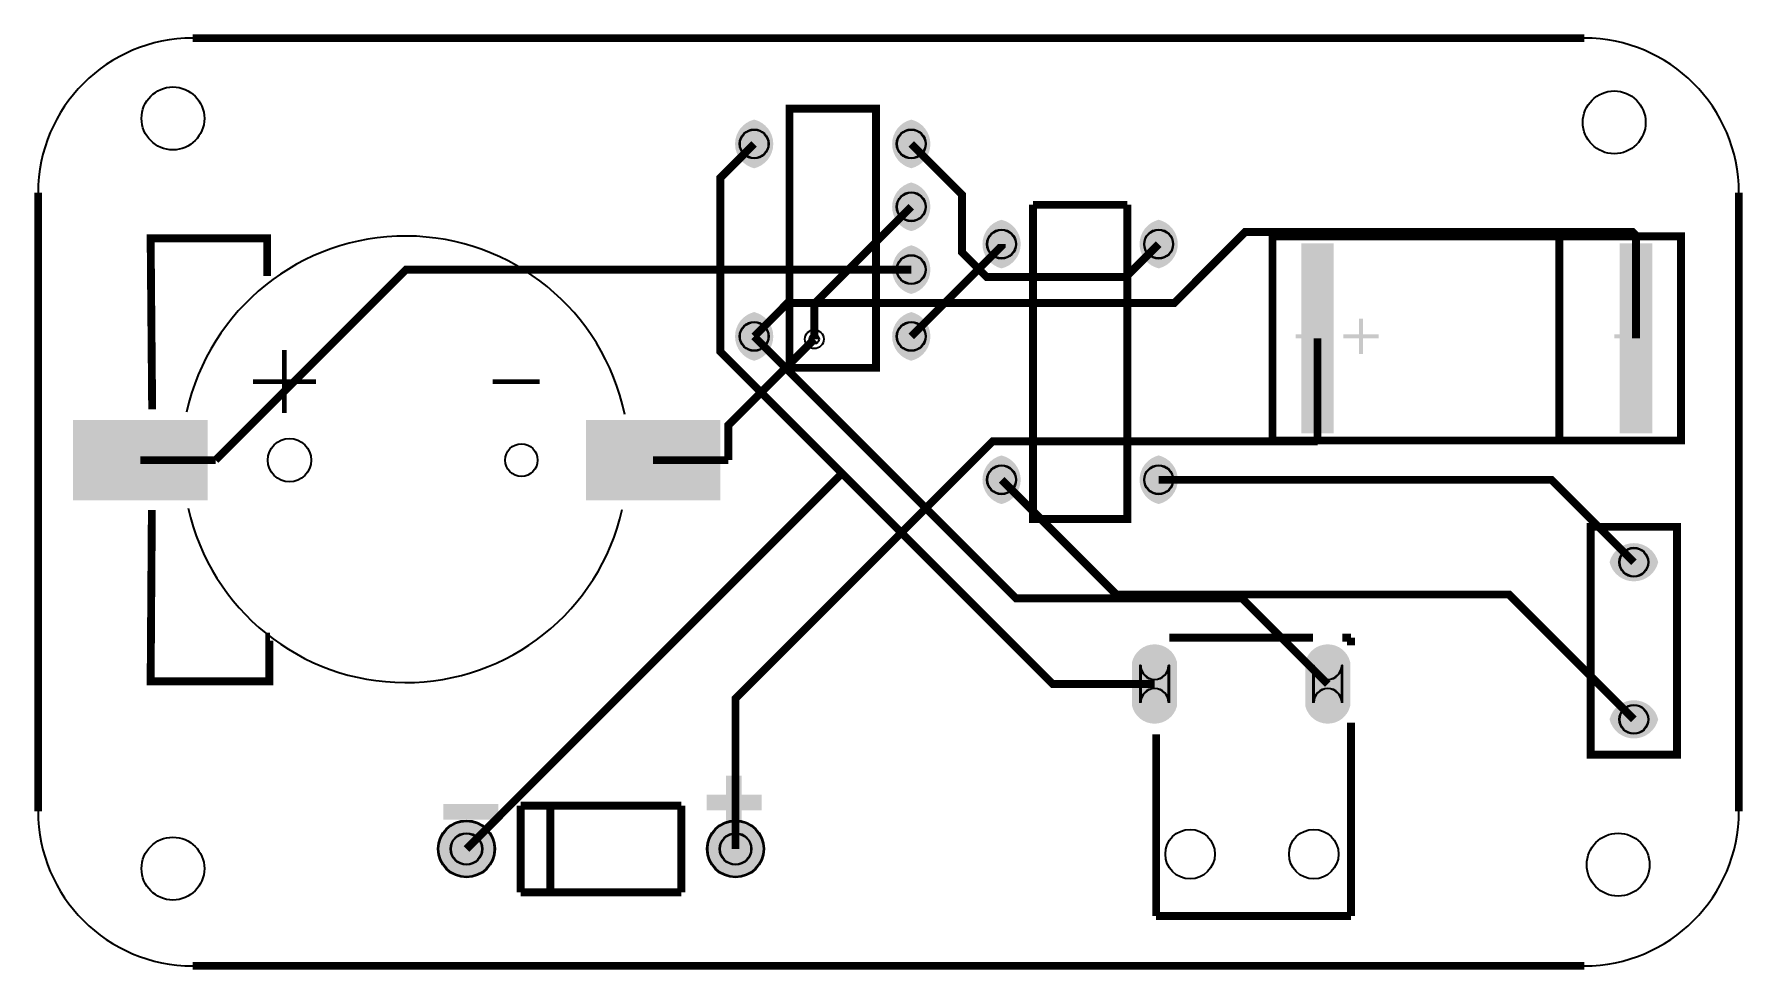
# Model space of a CAD drawing. Header units: millimetres. Extents: x -45.1 to 10.1, y 21.9 to 52.1.
import ezdxf

# ---------------------------------------------------------------- set-up
doc = ezdxf.new("R2010")
doc.units = ezdxf.units.MM
for name, color, linetype, true_color in [('BoardOutLine', 7, 'Continuous', 0xff00ff), ('BottomLayer', 7, 'Continuous', 0x0000ff), ('BottomSolderMaskLayer', 7, 'Continuous', 0xaa00ff), ('Document', 7, 'Continuous', 0xffffff), ('Hole', 7, 'Continuous', 0x222222), ('Multi-Layer', 7, 'Continuous', 0xc0c0c0), ('TopLayer', 7, 'Continuous', 0xff0000), ('TopPasteMaskLayer', 7, 'Continuous', 0x808080), ('TopSilkLayer', 7, 'Continuous', 0xffcc00), ('TopSolderMaskLayer', 7, 'Continuous', 0x800080)]:
    doc.layers.add(name, color=color, linetype=linetype, true_color=true_color)

msp = doc.modelspace()

# ---------------------------------------------------------------- hatches: boundary and pattern name
at = {"layer": 'BottomSolderMaskLayer'}
for points in [[(-21.844, 49.365, -0.785398), (-21.844, 47.79), (-21.844, 47.79, -0.785398), (-21.844, 49.365)], [(-16.764, 49.365, -0.785398), (-16.764, 47.79), (-16.764, 47.79, -0.785398), (-16.764, 49.365)], [(-16.764, 47.333, -0.785398), (-16.764, 45.758), (-16.764, 45.758, -0.785398), (-16.764, 47.333)], [(-13.843, 46.126, -0.785398), (-13.843, 44.552), (-13.843, 44.552, -0.785398), (-13.843, 46.126)], [(-8.763, 46.126, -0.785398), (-8.763, 44.552), (-8.763, 44.552, -0.785398), (-8.763, 46.126)], [(-16.764, 45.301, -0.785398), (-16.764, 43.726), (-16.764, 43.726, -0.785398), (-16.764, 45.301)], [(-21.844, 43.142, -0.785398), (-21.844, 41.567), (-21.844, 41.567, -0.785398), (-21.844, 43.142)], [(-16.764, 43.142, -0.785398), (-16.764, 41.567), (-16.764, 41.567, -0.785398), (-16.764, 43.142)], [(-13.843, 38.506, -0.785398), (-13.843, 36.932), (-13.843, 36.932, -0.785398), (-13.843, 38.506)], [(-8.763, 38.506, -0.785398), (-8.763, 36.932), (-8.763, 36.932, -0.785398), (-8.763, 38.506)], [(7.391, 35.052, -0.785398), (5.817, 35.052), (5.817, 35.052, -0.785398), (7.391, 35.052)], [(-8.171, 30.402, -0.785398), (-9.622, 30.402), (-9.622, 31.828, -0.785398), (-8.171, 31.828)], [(-2.57, 30.402, -0.785398), (-4.021, 30.402), (-4.021, 31.828, -0.785398), (-2.57, 31.828)], [(7.391, 29.972, -0.785398), (5.817, 29.972), (5.817, 29.972, -0.785398), (7.391, 29.972)], [(-32.072, 25.781, 1), (-30.222, 25.781, 1)], [(-23.372, 25.781, 1), (-21.522, 25.781, 1)]]:
    msp.add_hatch(color=256, dxfattribs=at).paths.add_polyline_path(points)
at = {"layer": 'Document'}
for points in [[(4.318, 45.593), (4.318, 38.989), (4.317, 38.973), (4.314, 38.956), (4.308, 38.94), (4.301, 38.926), (4.292, 38.912), (4.281, 38.899), (4.268, 38.888), (4.254, 38.879), (4.24, 38.872), (4.224, 38.866), (4.208, 38.863), (4.191, 38.862), (4.174, 38.863), (4.158, 38.866), (4.142, 38.872), (4.127, 38.879), (4.114, 38.888), (4.101, 38.899), (4.09, 38.912), (4.081, 38.926), (4.074, 38.94), (4.068, 38.956), (4.065, 38.973), (4.064, 38.989), (4.064, 45.593), (4.065, 45.61), (4.068, 45.626), (4.074, 45.642), (4.081, 45.657), (4.09, 45.67), (4.101, 45.683), (4.114, 45.694), (4.127, 45.703), (4.142, 45.71), (4.158, 45.716), (4.174, 45.719), (4.191, 45.72), (4.208, 45.719), (4.224, 45.716), (4.24, 45.71), (4.254, 45.703), (4.268, 45.694), (4.281, 45.683), (4.292, 45.67), (4.301, 45.657), (4.308, 45.642), (4.314, 45.626), (4.317, 45.61), (4.318, 45.593)], [(-3.823, 41.783), (-3.696, 41.783), (-3.696, 42.926), (-3.823, 42.926)], [(-4.331, 42.418), (-4.331, 42.291), (-3.188, 42.291), (-3.188, 42.418)], [(5.969, 42.418), (5.969, 42.291), (7.112, 42.291), (7.112, 42.418)], [(-22.752, 26.374), (-22.752, 28.152), (-22.244, 28.152), (-22.244, 26.374)], [(-31.899, 27.232), (-30.121, 27.232), (-30.121, 26.724), (-31.899, 26.724)], [(-23.382, 27.54), (-21.604, 27.54), (-21.604, 27.032), (-23.382, 27.032)]]:
    msp.add_hatch(color=256, dxfattribs=at).paths.add_polyline_path(points)
at = {"layer": 'Multi-Layer'}
for points in [[(-21.844, 49.34, -0.785398), (-21.844, 47.816), (-21.844, 47.816, -0.785398), (-21.844, 49.34)], [(-16.764, 49.34, -0.785398), (-16.764, 47.816), (-16.764, 47.816, -0.785398), (-16.764, 49.34)], [(-16.764, 47.308, -0.785398), (-16.764, 45.784), (-16.764, 45.784, -0.785398), (-16.764, 47.308)], [(-13.843, 46.101, -0.785398), (-13.843, 44.577), (-13.843, 44.577, -0.785398), (-13.843, 46.101)], [(-8.763, 46.101, -0.785398), (-8.763, 44.577), (-8.763, 44.577, -0.785398), (-8.763, 46.101)], [(-16.764, 45.276, -0.785398), (-16.764, 43.752), (-16.764, 43.752, -0.785398), (-16.764, 45.276)], [(-21.844, 43.117, -0.785398), (-21.844, 41.593), (-21.844, 41.593, -0.785398), (-21.844, 43.117)], [(-16.764, 43.117, -0.785398), (-16.764, 41.593), (-16.764, 41.593, -0.785398), (-16.764, 43.117)], [(-13.843, 38.481, -0.785398), (-13.843, 36.957), (-13.843, 36.957, -0.785398), (-13.843, 38.481)], [(-8.763, 38.481, -0.785398), (-8.763, 36.957), (-8.763, 36.957, -0.785398), (-8.763, 38.481)], [(7.366, 35.052, -0.785398), (5.842, 35.052), (5.842, 35.052, -0.785398), (7.366, 35.052)], [(-8.196, 30.415, -0.785398), (-9.596, 30.415), (-9.596, 31.815, -0.785398), (-8.196, 31.815)], [(-2.596, 30.415, -0.785398), (-3.996, 30.415), (-3.996, 31.815, -0.785398), (-2.596, 31.815)], [(7.366, 29.972, -0.785398), (5.842, 29.972), (5.842, 29.972, -0.785398), (7.366, 29.972)], [(-32.047, 25.781, 1), (-30.247, 25.781, 1)], [(-23.347, 25.781, 1), (-21.547, 25.781, 1)]]:
    msp.add_hatch(color=256, dxfattribs=at).paths.add_polyline_path(points)
at = {"layer": 'TopLayer'}
for points in [[(-4.126, 45.341), (-3.126, 45.341), (-3.126, 39.241), (-4.126, 39.241)], [(6.174, 45.341), (7.174, 45.341), (7.174, 39.241), (6.174, 39.241)], [(-39.541, 37.079), (-43.841, 37.079), (-43.841, 39.629), (-39.541, 39.629)], [(-22.961, 37.079), (-27.261, 37.079), (-27.261, 39.629), (-22.961, 39.629)]]:
    msp.add_hatch(color=256, dxfattribs=at).paths.add_polyline_path(points)
at = {"layer": 'TopPasteMaskLayer'}
for points in [[(-4.126, 45.341), (-3.126, 45.341), (-3.126, 39.241), (-4.126, 39.241)], [(6.174, 45.341), (7.174, 45.341), (7.174, 39.241), (6.174, 39.241)], [(-39.541, 37.079), (-43.841, 37.079), (-43.841, 39.629), (-39.541, 39.629)], [(-22.961, 37.079), (-27.261, 37.079), (-27.261, 39.629), (-22.961, 39.629)]]:
    msp.add_hatch(color=256, dxfattribs=at).paths.add_polyline_path(points)
at = {"layer": 'TopSilkLayer'}
for points in [[(-2.286, 41.783), (-2.159, 41.783), (-2.159, 42.926), (-2.286, 42.926)], [(-2.794, 42.418), (-2.794, 42.291), (-1.651, 42.291), (-1.651, 42.418)]]:
    msp.add_hatch(color=256, dxfattribs=at).paths.add_polyline_path(points)
at = {"layer": 'TopSolderMaskLayer'}
for points in [[(-21.844, 49.365, -0.785398), (-21.844, 47.79), (-21.844, 47.79, -0.785398), (-21.844, 49.365)], [(-16.764, 49.365, -0.785398), (-16.764, 47.79), (-16.764, 47.79, -0.785398), (-16.764, 49.365)], [(-16.764, 47.333, -0.785398), (-16.764, 45.758), (-16.764, 45.758, -0.785398), (-16.764, 47.333)], [(-13.843, 46.126, -0.785398), (-13.843, 44.552), (-13.843, 44.552, -0.785398), (-13.843, 46.126)], [(-8.763, 46.126, -0.785398), (-8.763, 44.552), (-8.763, 44.552, -0.785398), (-8.763, 46.126)], [(-4.151, 45.366), (-3.101, 45.366), (-3.101, 39.216), (-4.151, 39.216)], [(6.149, 45.366), (7.199, 45.366), (7.199, 39.216), (6.149, 39.216)], [(-16.764, 45.301, -0.785398), (-16.764, 43.726), (-16.764, 43.726, -0.785398), (-16.764, 45.301)], [(-21.844, 43.142, -0.785398), (-21.844, 41.567), (-21.844, 41.567, -0.785398), (-21.844, 43.142)], [(-16.764, 43.142, -0.785398), (-16.764, 41.567), (-16.764, 41.567, -0.785398), (-16.764, 43.142)], [(-39.516, 37.054), (-43.867, 37.054), (-43.867, 39.654), (-39.516, 39.654)], [(-22.936, 37.054), (-27.286, 37.054), (-27.286, 39.654), (-22.936, 39.654)], [(-13.843, 38.506, -0.785398), (-13.843, 36.932), (-13.843, 36.932, -0.785398), (-13.843, 38.506)], [(-8.763, 38.506, -0.785398), (-8.763, 36.932), (-8.763, 36.932, -0.785398), (-8.763, 38.506)], [(7.391, 35.052, -0.785398), (5.817, 35.052), (5.817, 35.052, -0.785398), (7.391, 35.052)], [(-8.171, 30.402, -0.785398), (-9.622, 30.402), (-9.622, 31.828, -0.785398), (-8.171, 31.828)], [(-2.57, 30.402, -0.785398), (-4.021, 30.402), (-4.021, 31.828, -0.785398), (-2.57, 31.828)], [(7.391, 29.972, -0.785398), (5.817, 29.972), (5.817, 29.972, -0.785398), (7.391, 29.972)], [(-32.072, 25.781, 1), (-30.222, 25.781, 1)], [(-23.372, 25.781, 1), (-21.522, 25.781, 1)]]:
    msp.add_hatch(color=256, dxfattribs=at).paths.add_polyline_path(points)

# ---------------------------------------------------------------- linework, layer by layer
at = {"layer": 'BoardOutLine', "const_width": 0.254}
for points in [[(-40, 52), (5, 52)], [(-45, 27), (-45, 47)], [(10, 47), (10, 27)], [(5, 22), (-40, 22)]]:
    msp.add_lwpolyline(points, dxfattribs=at)
at = {"layer": 'BoardOutLine'}
for centre, start, end in [((-40, 47), 90, 180), ((5, 47), 0, 90), ((-40, 27), 180, 270), ((5, 27), 270, 0)]:
    msp.add_arc(centre, 5, start, end, dxfattribs=at)
at = {"layer": 'BottomLayer', "const_width": 0.254}
for points in [[(-19.002, 37.926), (-22.936, 41.861), (-22.936, 47.485), (-21.844, 48.578)], [(-16.764, 46.546), (-19.899, 43.411), (-19.899, 42.264)], [(-13.843, 45.339), (-13.843, 45.276), (-16.764, 42.355)], [(-21.844, 42.355), (-13.374, 33.884), (-6.065, 33.884), (-3.296, 31.115)], [(-19.002, 37.926), (-31.147, 25.781)], [(-8.896, 31.115), (-12.191, 31.115), (-19.002, 37.926)]]:
    msp.add_lwpolyline(points, dxfattribs=at)
at = {"layer": 'BottomSolderMaskLayer'}
for points in [[(-9.362, 30.504), (-9.362, 31.725)], [(-8.429, 30.504), (-8.429, 31.725)], [(-3.762, 30.504), (-3.762, 31.725)], [(-2.829, 30.504), (-2.829, 31.725)]]:
    msp.add_lwpolyline(points, close=True, dxfattribs=at)
for centre, radius in [((-21.844, 48.578), 0.472), ((-16.764, 48.578), 0.472), ((-16.764, 46.546), 0.472), ((-13.843, 45.339), 0.472), ((-8.763, 45.339), 0.472), ((-16.764, 44.514), 0.472), ((-21.844, 42.355), 0.472), ((-16.764, 42.355), 0.472), ((-13.843, 37.719), 0.472), ((-8.763, 37.719), 0.472), ((6.604, 35.052), 0.472), ((6.604, 29.972), 0.472), ((-31.147, 25.781), 0.925), ((-22.447, 25.781), 0.925), ((-31.147, 25.781), 0.514), ((-22.447, 25.781), 0.514)]:
    msp.add_circle(centre, radius, dxfattribs=at)
for centre, start, end in [((-8.895, 31.725), 180, 360), ((-3.295, 31.725), 180, 360), ((-8.895, 30.504), 360, 180), ((-3.295, 30.504), 360, 180)]:
    msp.add_arc(centre, 0.466, start, end, dxfattribs=at)
at = {"layer": 'Hole'}
msp.add_circle((-19.899, 42.264), 0.152, dxfattribs=at)
at = {"layer": 'Multi-Layer'}
for points in [[(-9.345, 30.515), (-9.345, 31.715)], [(-8.445, 30.515), (-8.445, 31.715)], [(-3.745, 30.515), (-3.745, 31.715)], [(-2.845, 30.515), (-2.845, 31.715)]]:
    msp.add_lwpolyline(points, close=True, dxfattribs=at)
for centre, radius in [((-40.64, 49.403), 1.016), ((5.969, 49.276), 1.016), ((-21.844, 48.578), 0.457), ((-16.764, 48.578), 0.457), ((-16.764, 46.546), 0.457), ((-13.843, 45.339), 0.457), ((-8.763, 45.339), 0.457), ((-16.764, 44.514), 0.457), ((-21.844, 42.355), 0.457), ((-19.899, 42.264), 0.305), ((-16.764, 42.355), 0.457), ((-36.871, 38.354), 0.7), ((-29.371, 38.354), 0.525), ((-13.843, 37.719), 0.457), ((-8.763, 37.719), 0.457), ((6.604, 35.052), 0.457), ((6.604, 29.972), 0.457), ((-31.147, 25.781), 0.9), ((-22.447, 25.781), 0.9), ((-40.64, 25.146), 1.016), ((-31.147, 25.781), 0.5), ((-22.447, 25.781), 0.5), ((-7.747, 25.613), 0.8), ((-3.747, 25.613), 0.8), ((6.096, 25.273), 1.016)]:
    msp.add_circle(centre, radius, dxfattribs=at)
for centre, start, end in [((-8.895, 31.715), 180, 360), ((-3.295, 31.715), 180, 360), ((-8.895, 30.515), 360, 180), ((-3.295, 30.515), 360, 180)]:
    msp.add_arc(centre, 0.45, start, end, dxfattribs=at)
at = {"layer": 'TopLayer', "const_width": 0.254}
for points in [[(-8.763, 45.339), (-9.827, 44.275), (-14.326, 44.275), (-15.125, 45.074), (-15.125, 46.939), (-16.764, 48.578)], [(6.674, 45.621), (6.565, 45.73), (-5.965, 45.73), (-8.261, 43.434), (-20.765, 43.434), (-21.844, 42.355)], [(6.674, 42.291), (6.674, 45.621)], [(-39.262, 38.354), (-33.102, 44.514), (-16.764, 44.514)], [(-19.899, 42.264), (-22.681, 39.482), (-22.681, 38.354)], [(-3.626, 42.291), (-3.626, 38.961)], [(-3.626, 38.961), (-14.134, 38.961), (-22.447, 30.648), (-22.447, 25.781)], [(-41.691, 38.354), (-39.262, 38.354)], [(-25.111, 38.354), (-22.681, 38.354)], [(-13.843, 37.719), (-10.133, 34.009), (2.567, 34.009), (6.604, 29.972)], [(-8.763, 37.719), (3.937, 37.719), (6.604, 35.052)]]:
    msp.add_lwpolyline(points, dxfattribs=at)
at = {"layer": 'TopSilkLayer', "const_width": 0.254}
for points in [[(-20.701, 49.721), (-20.701, 41.339), (-17.907, 41.339), (-17.907, 49.721), (-20.701, 49.721)], [(-5.08, 45.593), (8.128, 45.593), (8.128, 38.989), (-5.08, 38.989), (-5.08, 45.593)], [(8.001, 36.195), (8.001, 28.829), (5.207, 28.829), (5.207, 36.195), (8.001, 36.195)]]:
    msp.add_lwpolyline(points, close=True, dxfattribs=at)
at = {"layer": 'TopSilkLayer'}
for points, const_width in [([(-9.779, 46.609), (-12.827, 46.609)], 0.254), ([(-12.827, 46.609), (-12.827, 36.449), (-9.779, 36.449), (-9.779, 46.609)], 0.254), ([(-41.311, 39.994), (-41.361, 45.524), (-38.631, 45.524), (-37.591, 45.524), (-37.591, 44.304)], 0.254), ([(4.191, 45.593), (4.191, 38.989)], 0.254), ([(-37.033, 39.878), (-37.033, 41.91)], 0.152), ([(-38.049, 40.894), (-36.017, 40.894)], 0.152), ([(-30.302, 40.894), (-28.778, 40.894)], 0.152), ([(-41.321, 36.744), (-41.361, 31.204), (-37.52, 31.204), (-37.52, 32.647), (-37.5, 32.647)], 0.254), ([(-3.771, 32.615), (-8.421, 32.615)], 0.254), ([(-2.545, 32.615), (-2.82, 32.615)], 0.254), ([(-2.545, 32.365), (-2.545, 32.615)], 0.254), ([(-2.545, 23.615), (-2.545, 29.865)], 0.254), ([(-8.845, 23.615), (-8.845, 29.485)], 0.254), ([(-29.397, 27.181), (-24.197, 27.181)], 0.254), ([(-29.397, 27.181), (-29.397, 24.381)], 0.254), ([(-28.438, 27.181), (-28.438, 24.381)], 0.254), ([(-24.197, 27.181), (-24.197, 24.381)], 0.254), ([(-29.397, 24.381), (-24.197, 24.381)], 0.254), ([(-8.845, 23.615), (-2.545, 23.615)], 0.254)]:
    msp.add_lwpolyline(points, dxfattribs=dict(at, const_width=const_width))
for radius, start, end in [(7.245, 11.7879, 167.6157), (7.192, 192.4513, 347.1587)]:
    msp.add_arc((-33.121, 38.354), radius, start, end, dxfattribs=at)
at = {"layer": 'TopSolderMaskLayer'}
for points in [[(-9.362, 30.504), (-9.362, 31.725)], [(-8.429, 30.504), (-8.429, 31.725)], [(-3.762, 30.504), (-3.762, 31.725)], [(-2.829, 30.504), (-2.829, 31.725)]]:
    msp.add_lwpolyline(points, close=True, dxfattribs=at)
for centre, radius in [((-21.844, 48.578), 0.472), ((-16.764, 48.578), 0.472), ((-16.764, 46.546), 0.472), ((-13.843, 45.339), 0.472), ((-8.763, 45.339), 0.472), ((-16.764, 44.514), 0.472), ((-21.844, 42.355), 0.472), ((-16.764, 42.355), 0.472), ((-13.843, 37.719), 0.472), ((-8.763, 37.719), 0.472), ((6.604, 35.052), 0.472), ((6.604, 29.972), 0.472), ((-31.147, 25.781), 0.925), ((-22.447, 25.781), 0.925), ((-31.147, 25.781), 0.514), ((-22.447, 25.781), 0.514)]:
    msp.add_circle(centre, radius, dxfattribs=at)
for centre, start, end in [((-8.895, 31.725), 180, 360), ((-3.295, 31.725), 180, 360), ((-8.895, 30.504), 360, 180), ((-3.295, 30.504), 360, 180)]:
    msp.add_arc(centre, 0.466, start, end, dxfattribs=at)

doc.saveas('drawing.dxf')
